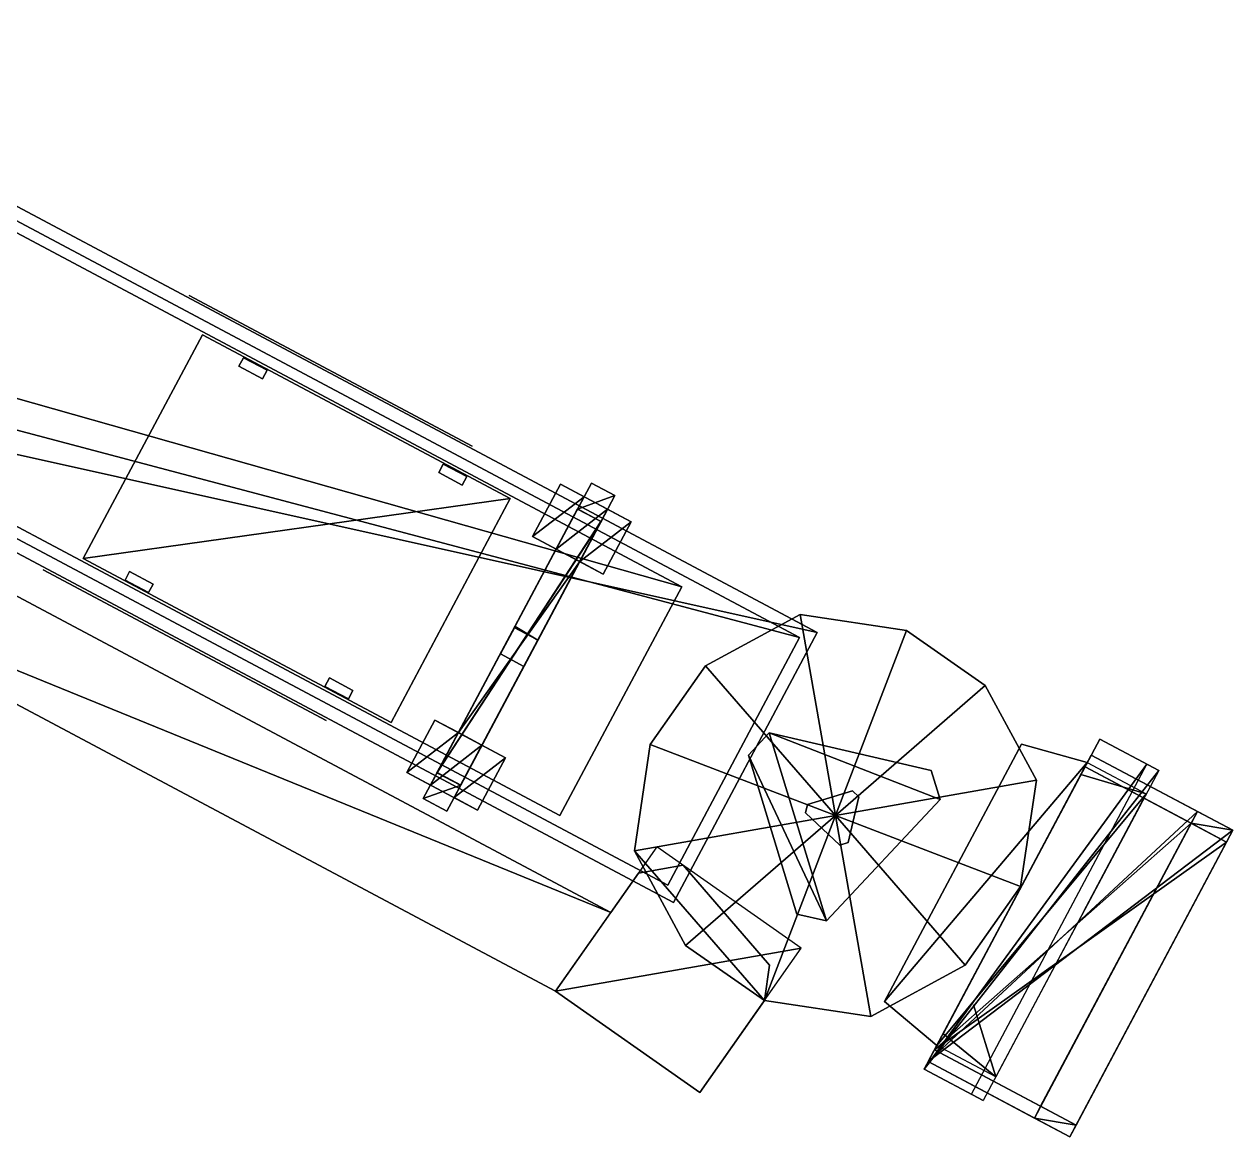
# Model space of a CAD drawing. Header units: millimetres. Extents: x -39 to 131, y -304 to 0.
# Drawn here: x 51.81 to 60.86, y -303.79 to -295.46 of the extents above; entities that cross this region are included whole.
import ezdxf

# ---------------------------------------------------------------- set-up
doc = ezdxf.new("R2010")
doc.units = ezdxf.units.MM
for name, color, linetype in [('MESH03', 7, 'Continuous'), ('MESH04', 7, 'Continuous'), ('MESH121', 7, 'Continuous'), ('MESH122', 7, 'Continuous'), ('MESH123', 7, 'Continuous'), ('MESH124', 7, 'Continuous'), ('MESH125', 7, 'Continuous'), ('MESH126', 7, 'Continuous'), ('MESH157', 7, 'Continuous'), ('MESH158', 7, 'Continuous'), ('MESH185', 7, 'Continuous'), ('MESH186', 7, 'Continuous'), ('MESH267', 7, 'Continuous'), ('MESH268', 7, 'Continuous'), ('MESH269', 7, 'Continuous'), ('MESH270', 7, 'Continuous'), ('MESH271', 7, 'Continuous'), ('MESH272', 7, 'Continuous'), ('MESH415', 7, 'Continuous'), ('MESH416', 7, 'Continuous'), ('MESH417', 7, 'Continuous'), ('MESH418', 7, 'Continuous'), ('MESH419', 7, 'Continuous'), ('MESH420', 7, 'Continuous'), ('MESH421', 7, 'Continuous'), ('MESH422', 7, 'Continuous'), ('MESH423', 7, 'Continuous'), ('MESH455', 7, 'Continuous'), ('MESH456', 7, 'Continuous'), ('MESH533', 7, 'Continuous'), ('MESH534', 7, 'Continuous'), ('MESH535', 7, 'Continuous'), ('MESH536', 7, 'Continuous'), ('MESH537', 7, 'Continuous'), ('MESH538', 7, 'Continuous'), ('TUNNEL2122', 7, 'Continuous'), ('TUNNEL3134', 7, 'Continuous')]:
    doc.layers.add(name, color=color, linetype=linetype)

msp = doc.modelspace()

# ---------------------------------------------------------------- meshes
at = {"layer": 'MESH03'}
mesh = msp.add_polyface(dxfattribs=at)
corners = [(55.1648, -298.6172, 5.1457), (55.1648, -298.6172, 3.6625), (53.0464, -297.4892, 3.6625), (53.0464, -297.4892, 5.1457)]
mesh.append_faces([[corners[k] for k in face] for face in [(0, 1, 2), (0, 2, 3)]])
at = {"layer": 'MESH04'}
mesh = msp.add_polyface(dxfattribs=at)
corners = [(51.9525, -299.5436, 5.1457), (54.0709, -300.6716, 3.6625), (54.0709, -300.6716, 5.1457), (51.9525, -299.5436, 3.6625)]
mesh.append_faces([[corners[k] for k in face] for face in [(0, 1, 2), (0, 3, 1)]])
at = {"layer": 'MESH121'}
mesh = msp.add_polyface(dxfattribs=at)
corners = [(59.7214, -301.0759, 5.4293), (58.6891, -303.0187, 5.4293), (58.6891, -303.0187, 3.2293), (59.0838, -303.3416, 5.4293), (58.6891, -303.0187, 3.2293), (58.6891, -303.0187, 5.4293), (59.0838, -303.3416, 3.2293), (59.7214, -301.0759, 5.4293), (58.6891, -303.0187, 3.2293), (59.7214, -301.0759, 3.2293), (59.7214, -301.0759, 5.4293), (59.7214, -301.0759, 3.2293), (60.2099, -301.2222, 5.4293), (60.2099, -301.2222, 5.4293), (59.7214, -301.0759, 3.2293), (60.2099, -301.2222, 3.2293)]
mesh.append_faces([[corners[k] for k in face] for face in [(0, 1, 2), (3, 4, 5), (3, 6, 4), (7, 8, 9), (10, 11, 12), (13, 14, 15)]])
at = {"layer": 'MESH122'}
mesh = msp.add_polyface(dxfattribs=at)
corners = [(58.9182, -302.8007, 4.1293), (59.0838, -303.3416, 4.1293), (59.0838, -303.3416, 3.2293), (58.9182, -302.8007, 3.2293)]
mesh.append_faces([[corners[k] for k in face] for face in [(0, 1, 2), (0, 2, 3)]])
at = {"layer": 'MESH123'}
mesh = msp.add_polyface(dxfattribs=at)
corners = [(60.2099, -301.2222, 4.1293), (59.7407, -302.1052, 4.1293), (59.7407, -302.1052, 3.2293), (60.2099, -301.2222, 3.2293)]
mesh.append_faces([[corners[k] for k in face] for face in [(0, 1, 2), (0, 2, 3)]])
at = {"layer": 'MESH124'}
mesh = msp.add_polyface(dxfattribs=at)
corners = [(60.2099, -301.2222, 5.4293), (59.0838, -303.3416, 5.4293), (58.6422, -303.1069, 5.4293), (59.7684, -300.9876, 5.4293)]
mesh.append_faces([[corners[k] for k in face] for face in [(0, 1, 2), (0, 2, 3)]])
at = {"layer": 'MESH125'}
mesh = msp.add_polyface(dxfattribs=at)
corners = [(59.8622, -300.8109, 3.1293), (58.5484, -303.2836, 5.6293), (59.8622, -300.8109, 5.6293), (58.5484, -303.2836, 3.1293), (60.3037, -301.0456, 3.1293), (58.5484, -303.2836, 3.1293), (59.8622, -300.8109, 3.1293), (58.9899, -303.5182, 3.1293), (58.5484, -303.2836, 5.6293), (58.5484, -303.2836, 3.1293), (58.9899, -303.5182, 3.1293), (58.9899, -303.5182, 5.6293), (60.3037, -301.0456, 5.6293), (60.3037, -301.0456, 3.1293), (59.8622, -300.8109, 3.1293), (59.8622, -300.8109, 5.6293), (60.2154, -300.9986, 5.6293), (59.8622, -300.8109, 5.6293), (58.5484, -303.2836, 5.6293), (58.9016, -303.4713, 5.6293)]
mesh.append_faces([[corners[k] for k in face] for face in [(0, 1, 2), (0, 3, 1), (4, 5, 6), (4, 7, 5), (8, 9, 10), (8, 10, 11), (12, 13, 14), (12, 14, 15), (16, 17, 18), (16, 18, 19)]])
at = {"layer": 'MESH126'}
mesh = msp.add_polyface(dxfattribs=at)
corners = [(59.7684, -300.9876, 5.5293), (58.2521, -302.7754, 5.5293), (58.6422, -303.1069, 5.5293), (59.2754, -300.8499, 5.5293), (59.7684, -300.9876, 5.5293), (59.2754, -300.8499, 3.2293), (59.2754, -300.8499, 5.5293), (59.7684, -300.9876, 3.2293), (59.7684, -300.9876, 3.2293), (58.2521, -302.7754, 3.2293), (59.2754, -300.8499, 3.2293), (58.6422, -303.1069, 3.2293), (58.2521, -302.7754, 5.5293), (58.2521, -302.7754, 3.2293), (58.6422, -303.1069, 3.2293), (58.6422, -303.1069, 5.5293)]
mesh.append_faces([[corners[k] for k in face] for face in [(0, 1, 2), (0, 3, 1), (4, 5, 6), (4, 7, 5), (8, 9, 10), (8, 11, 9), (12, 13, 14), (12, 14, 15)]])
at = {"layer": 'MESH157'}
mesh = msp.add_polyface(dxfattribs=at)
corners = [(58.0585, -301.243, 5.9416), (58.0585, -301.243, 5.6998), (58.0114, -301.199, 5.6998), (58.0585, -301.243, 5.9416), (57.979, -301.5862, 5.9416), (58.0585, -301.243, 5.6998), (57.979, -301.5862, 5.6998), (57.9174, -301.605, 5.9416), (57.979, -301.5862, 5.6998), (57.979, -301.5862, 5.9416), (57.9174, -301.605, 5.6998), (57.6599, -301.3646, 5.9416), (57.9174, -301.605, 5.6998), (57.9174, -301.605, 5.9416), (57.6599, -301.3646, 5.6998), (57.6744, -301.3018, 5.6998), (57.6599, -301.3646, 5.6998), (57.6599, -301.3646, 5.9416), (57.6744, -301.3018, 5.9416), (58.0114, -301.199, 5.9416), (57.6744, -301.3018, 5.6998), (57.6744, -301.3018, 5.9416), (58.0114, -301.199, 5.6998), (58.0114, -301.199, 5.9416)]
mesh.append_faces([[corners[k] for k in face] for face in [(0, 1, 2), (3, 4, 5), (5, 4, 6), (7, 8, 9), (7, 10, 8), (11, 12, 13), (11, 14, 12), (15, 16, 17), (15, 17, 18), (19, 20, 21), (19, 22, 20), (0, 2, 23)]])
at = {"layer": 'MESH158'}
mesh = msp.add_polyface(dxfattribs=at)
corners = [(58.6668, -301.2633, 5.9302), (58.6003, -301.0455, 5.9302), (57.3879, -300.7648, 5.9302), (58.6003, -301.0455, 6.6796), (58.6668, -301.2633, 5.9302), (58.6003, -301.0455, 5.9302), (58.6668, -301.2633, 6.6796), (58.6668, -301.2633, 6.6796), (58.6003, -301.0455, 6.6796), (57.3879, -300.7648, 6.6796), (58.6003, -301.0455, 6.6796), (57.3879, -300.7648, 5.9302), (57.3879, -300.7648, 6.6796), (58.6003, -301.0455, 5.9302), (57.3879, -300.7648, 5.9302), (57.2324, -300.9313, 6.6796), (57.3879, -300.7648, 6.6796), (57.2324, -300.9313, 5.9302), (57.8175, -302.173, 5.9302), (57.3879, -300.7648, 5.9302), (57.2324, -300.9313, 5.9302), (58.6668, -301.2633, 5.9302), (57.3879, -300.7648, 5.9302), (57.8175, -302.173, 5.9302), (58.6668, -301.2633, 5.9302), (57.8175, -302.173, 6.6796), (57.8175, -302.173, 5.9302), (58.6668, -301.2633, 6.6796), (58.6668, -301.2633, 6.6796), (57.3879, -300.7648, 6.6796), (57.8175, -302.173, 6.6796), (57.8175, -302.173, 6.6796), (57.3879, -300.7648, 6.6796), (57.2324, -300.9313, 6.6796), (57.2324, -300.9313, 6.6796), (57.5956, -302.1216, 6.6796), (57.2324, -300.9313, 5.9302), (57.5956, -302.1216, 6.6796), (57.2324, -300.9313, 6.6796), (57.5956, -302.1216, 5.9302), (57.2324, -300.9313, 5.9302), (57.5956, -302.1216, 5.9302), (57.5956, -302.1216, 6.6796), (57.5956, -302.1216, 5.9302), (57.8175, -302.173, 5.9302), (57.8175, -302.173, 6.6796)]
mesh.append_faces([[corners[k] for k in face] for face in [(0, 1, 2), (3, 4, 5), (3, 6, 4), (7, 8, 9), (10, 11, 12), (10, 13, 11), (14, 15, 16), (14, 17, 15), (18, 19, 20), (21, 22, 23), (24, 25, 26), (27, 25, 24), (28, 29, 30), (31, 32, 33), (30, 34, 35), (36, 37, 38), (36, 39, 37), (23, 40, 41), (42, 43, 44), (42, 44, 45)]])
at = {"layer": 'MESH185'}
mesh = msp.add_polyface(dxfattribs=at)
corners = [(60.5467, -301.4417, 3.2293), (60.8586, -301.4943, 5.4293), (60.8116, -301.5826, 5.4293), (60.5937, -301.3534, 3.2293), (60.8586, -301.4943, 5.4293), (60.5467, -301.4417, 3.2293), (59.7521, -301.0191, 5.5293), (60.5467, -301.4417, 3.2293), (60.8116, -301.5826, 5.4293), (59.7521, -301.0191, 5.5293), (59.7521, -301.0191, 3.3293), (60.5467, -301.4417, 3.2293), (60.5467, -301.4417, 3.2293), (59.7521, -301.0191, 3.3293), (58.6251, -303.138, 3.3293), (60.5467, -301.4417, 3.2293), (58.6251, -303.138, 3.3293), (59.4197, -303.5607, 3.2293), (59.6846, -303.7015, 5.4293), (59.4197, -303.5607, 3.2293), (58.6251, -303.138, 3.3293), (59.4197, -303.5607, 3.2293), (59.6846, -303.7015, 5.4293), (59.3728, -303.6489, 3.2293), (59.6376, -303.7898, 5.4293), (58.6251, -303.138, 5.5293), (59.6846, -303.7015, 5.4293), (58.6251, -303.138, 3.3293), (60.8116, -301.5826, 5.4293), (59.6846, -303.7015, 5.4293), (58.6251, -303.138, 5.5293), (60.8116, -301.5826, 5.4293), (58.6251, -303.138, 5.5293), (59.7521, -301.0191, 5.5293)]
mesh.append_faces([[corners[k] for k in face] for face in [(0, 1, 2), (3, 4, 5), (6, 7, 8), (9, 10, 11), (12, 13, 14), (15, 16, 17), (18, 19, 20), (21, 22, 23), (23, 22, 24), (25, 26, 27), (28, 29, 30), (31, 32, 33)]])
at = {"layer": 'MESH186'}
mesh = msp.add_polyface(dxfattribs=at)
corners = [(60.8586, -301.4943, 5.5293), (59.6376, -303.7898, 5.5293), (59.6376, -303.7898, 5.4293), (60.8586, -301.4943, 5.5293), (58.5782, -303.2263, 5.6293), (59.6376, -303.7898, 5.5293), (60.8586, -301.4943, 5.5293), (59.7991, -300.9308, 5.6293), (58.5782, -303.2263, 5.6293), (59.7991, -300.9308, 5.6293), (60.8586, -301.4943, 5.5293), (59.7991, -300.9308, 3.2293), (60.8586, -301.4943, 5.5293), (60.5937, -301.3534, 3.1293), (59.7991, -300.9308, 3.2293), (60.5937, -301.3534, 3.1293), (58.5782, -303.2263, 3.2293), (59.7991, -300.9308, 3.2293), (60.5937, -301.3534, 3.1293), (59.3728, -303.6489, 3.1293), (58.5782, -303.2263, 3.2293), (60.5937, -301.3534, 3.2293), (59.3728, -303.6489, 3.1293), (60.5937, -301.3534, 3.1293), (59.3728, -303.6489, 3.2293), (59.6376, -303.7898, 5.5293), (58.5782, -303.2263, 3.2293), (59.3728, -303.6489, 3.1293), (58.5782, -303.2263, 5.6293), (58.5782, -303.2263, 3.2293), (59.6376, -303.7898, 5.5293), (60.8586, -301.4943, 5.4293)]
mesh.append_faces([[corners[k] for k in face] for face in [(0, 1, 2), (3, 4, 5), (6, 7, 8), (9, 10, 11), (12, 13, 14), (15, 16, 17), (18, 19, 20), (21, 22, 23), (21, 24, 22), (25, 26, 27), (28, 29, 30), (0, 2, 31)]])
at = {"layer": 'MESH267'}
mesh = msp.add_polyface(dxfattribs=at)
corners = [(58.4153, -299.9975, 3.1293), (57.8834, -301.3833, 3.1293), (57.6191, -299.8789, 3.1293), (59.0048, -300.4108, 3.1293), (59.3877, -301.1189, 3.1293), (59.2692, -301.9151, 3.1293), (59.3877, -301.1189, 5.697), (59.2692, -301.9151, 3.1293), (59.3877, -301.1189, 3.1293), (59.2692, -301.9151, 5.697), (59.3877, -301.1189, 5.697), (57.8834, -301.3833, 5.697), (59.2692, -301.9151, 5.697), (59.0048, -300.4108, 5.697), (59.0048, -300.4108, 5.697), (59.3877, -301.1189, 5.697), (59.3877, -301.1189, 3.1293), (59.0048, -300.4108, 3.1293), (59.0048, -300.4108, 5.697), (59.0048, -300.4108, 3.1293), (58.4153, -299.9975, 3.1293), (58.4153, -299.9975, 5.697), (58.4153, -299.9975, 5.697), (58.4153, -299.9975, 3.1293), (57.6191, -299.8789, 3.1293), (57.6191, -299.8789, 5.697), (57.6191, -299.8789, 5.697), (57.6191, -299.8789, 3.1293), (56.911, -300.2618, 3.1293), (56.911, -300.2618, 3.1293), (56.4977, -300.8514, 3.1293), (56.3791, -301.6476, 3.1293), (56.762, -302.3557, 3.1293), (57.3516, -302.769, 3.1293), (58.1478, -302.8876, 3.1293), (57.3516, -302.769, 5.697), (57.3516, -302.769, 3.1293), (58.1478, -302.8876, 3.1293), (58.1478, -302.8876, 5.697), (58.1478, -302.8876, 5.697), (58.1478, -302.8876, 3.1293), (58.8559, -302.5047, 3.1293), (58.8559, -302.5047, 3.1293), (59.2692, -301.9151, 5.697), (58.8559, -302.5047, 3.1293), (59.2692, -301.9151, 3.1293), (59.2692, -301.9151, 5.697), (58.8559, -302.5047, 5.697), (58.8559, -302.5047, 3.1293), (58.8559, -302.5047, 5.697), (58.1478, -302.8876, 5.697), (57.3516, -302.769, 5.697), (56.762, -302.3557, 5.697), (56.3791, -301.6476, 5.697), (56.4977, -300.8514, 5.697), (56.911, -300.2618, 5.697), (57.6191, -299.8789, 5.697), (58.4153, -299.9975, 5.697), (56.911, -300.2618, 5.697), (56.911, -300.2618, 3.1293), (56.4977, -300.8514, 5.697), (56.911, -300.2618, 5.697), (56.4977, -300.8514, 3.1293), (56.4977, -300.8514, 3.1293), (56.3791, -301.6476, 5.697), (56.4977, -300.8514, 5.697), (56.3791, -301.6476, 3.1293), (56.3791, -301.6476, 5.4293), (56.762, -302.3557, 5.697), (56.3791, -301.6476, 5.697), (56.762, -302.3557, 5.4293), (57.3516, -302.769, 5.4293), (56.762, -302.3557, 5.4293), (56.3791, -301.6476, 5.4293), (56.762, -302.3557, 5.697), (56.762, -302.3557, 5.4293), (57.3516, -302.769, 5.4293), (57.3516, -302.769, 5.697), (57.8834, -301.3833, 5.4293), (58.1478, -302.8876, 5.697), (58.8559, -302.5047, 3.1293), (58.8559, -302.5047, 5.697)]
mesh.append_faces([[corners[k] for k in face] for face in [(0, 1, 2), (3, 1, 0), (4, 1, 3), (4, 5, 1), (6, 7, 8), (6, 9, 7), (10, 11, 12), (10, 13, 11), (14, 15, 16), (14, 16, 17), (18, 19, 20), (18, 20, 21), (22, 23, 24), (22, 24, 25), (26, 27, 28), (1, 29, 2), (1, 30, 29), (1, 31, 30), (1, 32, 31), (1, 33, 32), (34, 33, 1), (35, 36, 37), (35, 37, 38), (39, 40, 41), (42, 34, 1), (5, 42, 1), (43, 44, 45), (46, 47, 48), (12, 11, 49), (49, 11, 50), (50, 11, 51), (11, 52, 51), (11, 53, 52), (11, 54, 53), (11, 55, 54), (11, 56, 55), (57, 56, 11), (13, 57, 11), (26, 28, 58), (59, 60, 61), (59, 62, 60), (63, 64, 65), (63, 66, 64), (67, 68, 69), (67, 70, 68), (71, 72, 73), (74, 75, 76), (74, 76, 77), (78, 71, 73), (79, 80, 81)]])
at = {"layer": 'MESH268'}
mesh = msp.add_polyface(dxfattribs=at)
corners = [(56.4085, -301.8147, 4.1293), (56.2018, -302.1095, 4.1293), (56.2018, -302.1095, 3.1293), (56.4085, -301.8147, 3.1293), (56.2018, -302.1095, 4.1293), (56.4085, -301.8147, 4.1293), (56.2018, -302.1095, 3.1293), (56.4085, -301.8147, 3.1293), (56.2018, -302.1095, 4.1293), (50.1189, -298.8707, 1.5293), (56.2018, -302.1095, 3.1293), (56.2018, -302.1095, 4.1293), (50.1189, -298.8707, 0.5293), (50.1189, -298.8707, 1.5293), (56.2018, -302.1095, 3.1293), (50.1189, -298.8707, 0.5293)]
mesh.append_faces([[corners[k] for k in face] for face in [(0, 1, 2), (3, 4, 5), (3, 6, 4), (0, 2, 7), (8, 9, 10), (11, 12, 13), (11, 14, 12), (10, 9, 15)]])
at = {"layer": 'MESH269'}
mesh = msp.add_polyface(dxfattribs=at)
corners = [(57.3516, -302.769, 4.1293), (56.8693, -303.4568, 4.1293), (56.8693, -303.4568, 3.1293), (57.3516, -302.769, 3.1293), (56.8693, -303.4568, 4.1293), (57.3516, -302.769, 4.1293), (56.8693, -303.4568, 3.1293), (57.3516, -302.769, 3.1293), (55.7885, -302.699, 4.1293), (56.8693, -303.4568, 3.1293), (56.8693, -303.4568, 4.1293), (55.7885, -302.699, 3.1293), (55.7885, -302.699, 4.1293), (55.7885, -302.699, 3.1293), (49.7056, -299.4603, 0.5293), (55.7885, -302.699, 4.1293), (49.7056, -299.4603, 1.5293), (55.7885, -302.699, 3.1293), (49.7056, -299.4603, 1.5293), (49.7056, -299.4603, 0.5293), (56.8693, -303.4568, 4.1293), (55.7885, -302.699, 3.1293), (55.7885, -302.699, 4.1293), (56.8693, -303.4568, 3.1293)]
mesh.append_faces([[corners[k] for k in face] for face in [(0, 1, 2), (3, 4, 5), (3, 6, 4), (0, 2, 7), (8, 9, 10), (8, 11, 9), (12, 13, 14), (15, 16, 17), (12, 14, 18), (17, 16, 19), (20, 21, 22), (20, 23, 21)]])
at = {"layer": 'MESH270'}
mesh = msp.add_polyface(dxfattribs=at)
corners = [(56.2018, -302.1095, 3.2293), (49.7056, -299.4603, 0.6293), (55.7885, -302.699, 3.2293), (56.2018, -302.1095, 3.2293), (50.1189, -298.8707, 0.6293), (49.7056, -299.4603, 0.6293)]
mesh.append_faces([[corners[k] for k in face] for face in [(0, 1, 2), (3, 4, 5)]])
at = {"layer": 'MESH271'}
mesh = msp.add_polyface(dxfattribs=at)
corners = [(56.4085, -301.8147, 5.4293), (56.7428, -301.756, 3.1293), (56.7428, -301.756, 5.4293), (56.4085, -301.8147, 3.1293), (56.7428, -301.756, 3.1293), (57.3911, -302.5036, 5.4293), (56.7428, -301.756, 5.4293), (57.3911, -302.5036, 3.1293), (57.3911, -302.5036, 3.1293), (57.3516, -302.769, 5.4293), (57.3911, -302.5036, 5.4293), (57.3516, -302.769, 3.1293)]
mesh.append_faces([[corners[k] for k in face] for face in [(0, 1, 2), (0, 3, 1), (4, 5, 6), (4, 7, 5), (8, 9, 10), (8, 11, 9)]])
at = {"layer": 'MESH272'}
mesh = msp.add_polyface(dxfattribs=at)
corners = [(57.6271, -302.376, 3.2293), (55.7885, -302.699, 3.2293), (56.8693, -303.4568, 3.2293), (56.5463, -301.6182, 3.2293)]
mesh.append_faces([[corners[k] for k in face] for face in [(0, 1, 2), (0, 3, 1)]])
at = {"layer": 'MESH415'}
mesh = msp.add_polyface(dxfattribs=at)
corners = [(55.0781, -301.1555, 8.5779), (54.7983, -301.2572, 8.5779), (54.9741, -301.3508, 8.5779), (54.9023, -301.062, 8.5779), (55.0781, -301.1555, 8.5779), (54.9023, -301.062, 8.2518), (54.9023, -301.062, 8.5779), (55.0781, -301.1555, 8.2518), (55.0781, -301.1555, 8.5779), (54.9741, -301.3508, 8.2518), (55.0781, -301.1555, 8.2518), (54.9741, -301.3508, 8.5779), (54.7983, -301.2572, 8.5779), (54.9741, -301.3508, 8.2518), (54.9741, -301.3508, 8.5779), (54.7983, -301.2572, 8.2518), (54.9023, -301.062, 8.2518), (54.7983, -301.2572, 8.2518), (54.7983, -301.2572, 8.5779), (54.9023, -301.062, 0.1793), (54.7983, -301.2572, 0.1793), (55.0781, -301.1555, 0.1793), (54.7983, -301.2572, 0.1793), (54.9023, -301.062, 0.1793), (54.9741, -301.3508, 0.1793), (54.9741, -301.3508, 0.1793), (55.0781, -301.1555, 0.1793), (54.9741, -301.3508, 0.1793), (54.7983, -301.2572, 0.1793), (56.1287, -299.1826, 0.1793), (56.1287, -299.1826, 0.5793), (55.0781, -301.1555, 0.1793), (56.1287, -299.1826, 0.1793), (55.0781, -301.1555, 0.5793), (56.1287, -299.1826, 0.5793), (54.9023, -301.062, 0.5793), (55.0781, -301.1555, 0.5793), (55.9528, -299.089, 0.5793), (55.9528, -299.089, 8.2518), (55.9528, -299.089, 0.5793), (56.1287, -299.1826, 0.5793), (56.1287, -299.1826, 8.2518), (55.9528, -299.089, 8.5779), (56.0568, -298.8937, 8.2518), (55.9528, -299.089, 8.2518), (55.9528, -299.089, 8.5779), (56.0568, -298.8937, 0.1793), (55.9528, -299.089, 0.1793), (56.2326, -298.9874, 0.1793), (55.9528, -299.089, 0.1793), (56.0568, -298.8937, 0.1793), (56.2326, -298.9874, 8.2518), (56.1287, -299.1826, 0.1793), (56.2326, -298.9874, 0.1793), (56.1287, -299.1826, 8.2518), (56.2326, -298.9874, 8.5779), (56.1287, -299.1826, 8.5779), (56.2326, -298.9874, 8.5779), (55.9528, -299.089, 8.5779), (56.1287, -299.1826, 8.5779), (56.0568, -298.8937, 8.5779), (56.2326, -298.9874, 8.5779), (56.0568, -298.8937, 8.2518), (56.0568, -298.8937, 8.5779), (56.2326, -298.9874, 8.2518), (56.0568, -298.8937, 0.1793), (56.2326, -298.9874, 0.1793), (56.0568, -298.8937, 8.5779), (56.1287, -299.1826, 8.5779), (55.9528, -299.089, 0.1793), (54.9023, -301.062, 0.1793), (54.9023, -301.062, 0.5793), (55.9528, -299.089, 0.5793), (55.0781, -301.1555, 0.5793), (54.9023, -301.062, 0.5793), (54.9023, -301.062, 8.5779)]
mesh.append_faces([[corners[k] for k in face] for face in [(0, 1, 2), (0, 3, 1), (4, 5, 6), (4, 7, 5), (8, 9, 10), (8, 11, 9), (12, 13, 14), (12, 15, 13), (16, 17, 18), (19, 17, 16), (19, 20, 17), (21, 22, 23), (21, 24, 22), (10, 25, 26), (10, 9, 25), (15, 27, 13), (15, 28, 27), (29, 21, 23), (30, 31, 32), (30, 33, 31), (34, 35, 36), (34, 37, 35), (38, 39, 40), (38, 40, 41), (42, 38, 41), (43, 44, 45), (46, 44, 43), (46, 47, 44), (48, 49, 50), (48, 29, 49), (51, 52, 53), (51, 54, 52), (55, 54, 51), (55, 56, 54), (57, 58, 59), (57, 60, 58), (61, 62, 63), (61, 64, 62), (64, 65, 62), (64, 66, 65), (43, 45, 67), (42, 41, 68), (29, 23, 49), (69, 70, 71), (69, 71, 72), (7, 73, 74), (7, 74, 5), (16, 18, 75)]])
at = {"layer": 'MESH416'}
mesh = msp.add_polyface(dxfattribs=at)
corners = [(55.0616, -300.7629, -0.6207), (54.8525, -301.1555, -0.6207), (54.6753, -301.0611, -0.4207), (54.8844, -300.6685, -0.4207), (54.8844, -300.6685, -0.4207), (54.6753, -301.0611, -0.4207), (54.6753, -301.0611, -0.2207), (54.8844, -300.6685, -0.2207), (55.0616, -300.7629, -0.0207), (54.8844, -300.6685, -0.2207), (54.6753, -301.0611, -0.2207), (54.8525, -301.1555, -0.0207), (55.2374, -300.8565, -0.0207), (55.0616, -300.7629, -0.0207), (54.8525, -301.1555, -0.0207), (55.0283, -301.2491, -0.0207), (55.414, -300.9505, -0.2207), (55.2374, -300.8565, -0.0207), (55.0283, -301.2491, -0.0207), (55.414, -300.9505, -0.2207), (55.0283, -301.2491, -0.0207), (55.2049, -301.3431, -0.2207), (55.414, -300.9505, -0.2207), (55.2049, -301.3431, -0.2207), (55.2049, -301.3431, -0.4207), (55.414, -300.9505, -0.4207), (55.414, -300.9505, -0.4207), (55.2049, -301.3431, -0.4207), (55.0283, -301.2491, -0.6207), (55.414, -300.9505, -0.4207), (55.0283, -301.2491, -0.6207), (55.2374, -300.8565, -0.6207)]
mesh.append_faces([[corners[k] for k in face] for face in [(0, 1, 2), (0, 2, 3), (4, 5, 6), (4, 6, 7), (8, 9, 10), (8, 10, 11), (12, 13, 14), (12, 14, 15), (16, 17, 18), (19, 20, 21), (22, 23, 24), (22, 24, 25), (26, 27, 28), (29, 30, 31)]])
at = {"layer": 'MESH417'}
mesh = msp.add_polyface(dxfattribs=at)
corners = [(56.0024, -298.996, -0.6207), (55.7933, -299.3887, -0.6207), (55.6161, -299.2943, -0.4207), (56.0024, -298.996, -0.6207), (55.6161, -299.2943, -0.4207), (55.8252, -298.9017, -0.4207), (55.8252, -298.9017, -0.4207), (55.6161, -299.2943, -0.4207), (55.6161, -299.2943, -0.2207), (55.8252, -298.9017, -0.2207), (56.0024, -298.996, -0.0207), (55.8252, -298.9017, -0.2207), (55.6161, -299.2943, -0.2207), (56.0024, -298.996, -0.0207), (55.6161, -299.2943, -0.2207), (55.7933, -299.3887, -0.0207), (56.1782, -299.0896, -0.0207), (56.0024, -298.996, -0.0207), (55.7933, -299.3887, -0.0207), (55.9691, -299.4822, -0.0207), (56.3548, -299.1837, -0.2207), (56.1782, -299.0896, -0.0207), (55.9691, -299.4822, -0.0207), (56.1457, -299.5763, -0.2207), (56.3548, -299.1837, -0.2207), (56.1457, -299.5763, -0.2207), (56.1457, -299.5763, -0.4207), (56.3548, -299.1837, -0.4207), (56.3548, -299.1837, -0.4207), (56.1457, -299.5763, -0.4207), (55.9691, -299.4822, -0.6207), (56.1782, -299.0896, -0.6207)]
mesh.append_faces([[corners[k] for k in face] for face in [(0, 1, 2), (3, 4, 5), (6, 7, 8), (6, 8, 9), (10, 11, 12), (13, 14, 15), (16, 17, 18), (16, 18, 19), (20, 21, 22), (20, 22, 23), (24, 25, 26), (24, 26, 27), (28, 29, 30), (28, 30, 31)]])
at = {"layer": 'MESH418'}
mesh = msp.add_polyface(dxfattribs=at)
corners = [(55.6553, -300.0715, 0.1793), (55.6553, -300.0715, -0.2207), (55.485, -299.9677, 0.1793), (55.6553, -300.0715, 0.1793), (55.5508, -300.2678, -0.2207), (55.6553, -300.0715, -0.2207), (55.5508, -300.2678, 0.1793), (55.3753, -300.1736, 0.1793), (55.5508, -300.2678, -0.2207), (55.5508, -300.2678, 0.1793), (55.3753, -300.1736, -0.2207), (55.4799, -299.9773, -0.2207), (55.3753, -300.1736, -0.2207), (55.3753, -300.1736, 0.1793), (55.485, -299.9677, 0.1793), (55.4799, -299.9773, -0.2207), (55.3753, -300.1736, 0.1793), (55.485, -299.9677, 0.1793), (55.6553, -300.0715, -0.2207), (55.4799, -299.9773, -0.2207)]
mesh.append_faces([[corners[k] for k in face] for face in [(0, 1, 2), (3, 4, 5), (3, 6, 4), (7, 8, 9), (7, 10, 8), (11, 12, 13), (14, 15, 16), (17, 18, 19)]])
at = {"layer": 'MESH419'}
mesh = msp.add_polyface(dxfattribs=at)
corners = [(55.9691, -299.4822, -0.4207), (55.2374, -300.8565, -0.4207), (55.0616, -300.7629, -0.4207), (55.9691, -299.4822, -0.2207), (55.2374, -300.8565, -0.4207), (55.9691, -299.4822, -0.4207), (55.2374, -300.8565, -0.2207), (55.9691, -299.4822, -0.2207), (55.0616, -300.7629, -0.2207), (55.2374, -300.8565, -0.2207), (55.7933, -299.3887, -0.2207), (55.7933, -299.3887, -0.4207), (55.0616, -300.7629, -0.2207), (55.7933, -299.3887, -0.2207), (55.0616, -300.7629, -0.4207), (55.7933, -299.3887, -0.4207)]
mesh.append_faces([[corners[k] for k in face] for face in [(0, 1, 2), (3, 4, 5), (3, 6, 4), (7, 8, 9), (7, 10, 8), (11, 12, 13), (11, 14, 12), (0, 2, 15)]])
at = {"layer": 'MESH420'}
mesh = msp.add_polyface(dxfattribs=at)
corners = [(54.6753, -301.0611, -0.0207), (55.2049, -301.3431, -0.6207), (55.2049, -301.3431, -0.0207), (54.6753, -301.0611, -0.6207)]
mesh.append_faces([[corners[k] for k in face] for face in [(0, 1, 2), (0, 3, 1)]])
at = {"layer": 'MESH421'}
mesh = msp.add_polyface(dxfattribs=at)
corners = [(55.6161, -299.2943, -0.0207), (56.1457, -299.5763, -0.6207), (56.1457, -299.5763, -0.0207), (55.6161, -299.2943, -0.6207)]
mesh.append_faces([[corners[k] for k in face] for face in [(0, 1, 2), (0, 3, 1)]])
at = {"layer": 'MESH422'}
mesh = msp.add_polyface(dxfattribs=at)
corners = [(55.414, -300.9505, -0.0207), (55.414, -300.9505, -0.6207), (54.8844, -300.6685, -0.6207), (54.8844, -300.6685, -0.0207)]
mesh.append_faces([[corners[k] for k in face] for face in [(0, 1, 2), (0, 2, 3)]])
at = {"layer": 'MESH423'}
mesh = msp.add_polyface(dxfattribs=at)
corners = [(56.3548, -299.1837, -0.0207), (56.3548, -299.1837, -0.6207), (55.8252, -298.9017, -0.6207), (55.8252, -298.9017, -0.0207)]
mesh.append_faces([[corners[k] for k in face] for face in [(0, 1, 2), (0, 2, 3)]])
at = {"layer": 'MESH455'}
mesh = msp.add_polyface(dxfattribs=at)
corners = [(56.1277, -299.1806, 5.6495), (55.0758, -301.1561, 5.6495), (54.9006, -301.0628, 5.6495), (56.1277, -299.1806, 6.0495), (55.0758, -301.1561, 5.6495), (56.1277, -299.1806, 5.6495), (55.0758, -301.1561, 6.0495), (56.1277, -299.1806, 6.0495), (54.9006, -301.0628, 6.0495), (55.0758, -301.1561, 6.0495), (55.9525, -299.0873, 6.0495), (55.9525, -299.0873, 5.6495), (54.9006, -301.0628, 6.0495), (55.9525, -299.0873, 6.0495), (54.9006, -301.0628, 5.6495), (55.9525, -299.0873, 5.6495)]
mesh.append_faces([[corners[k] for k in face] for face in [(0, 1, 2), (3, 4, 5), (3, 6, 4), (7, 8, 9), (7, 10, 8), (11, 12, 13), (11, 14, 12), (0, 2, 15)]])
at = {"layer": 'MESH456'}
mesh = msp.add_polyface(dxfattribs=at)
corners = [(56.1277, -299.1806, 3.1992), (54.9006, -301.0628, 3.1992), (55.0758, -301.1561, 3.1992), (55.9525, -299.0873, 3.1992), (55.9525, -299.0873, 2.7992), (54.9006, -301.0628, 3.1992), (55.9525, -299.0873, 3.1992), (54.9006, -301.0628, 2.7992), (56.1277, -299.1806, 2.7992), (54.9006, -301.0628, 2.7992), (55.9525, -299.0873, 2.7992), (55.0758, -301.1561, 2.7992), (56.1277, -299.1806, 3.1992), (55.0758, -301.1561, 2.7992), (56.1277, -299.1806, 2.7992), (55.0758, -301.1561, 3.1992)]
mesh.append_faces([[corners[k] for k in face] for face in [(0, 1, 2), (0, 3, 1), (4, 5, 6), (4, 7, 5), (8, 9, 10), (8, 11, 9), (12, 13, 14), (12, 15, 13)]])
at = {"layer": 'MESH533'}
mesh = msp.add_polyface(dxfattribs=at)
corners = [(57.7472, -300.013, 3.1929), (56.6704, -302.0351, 3.1929), (49.377, -298.1516, 3.1929), (49.377, -298.1516, 5.6494), (49.377, -298.1516, 3.1929), (56.6704, -302.0351, 3.1929), (50.4537, -296.1295, 3.1929), (49.377, -298.1516, 3.1929), (49.377, -298.1516, 5.6494), (50.4537, -296.1295, 3.1929), (57.7472, -300.013, 5.6494), (57.7472, -300.013, 3.1929), (50.4537, -296.1295, 3.1929), (50.4537, -296.1295, 5.6494), (50.4537, -296.1295, 5.6494), (57.7472, -300.013, 5.6494), (50.4537, -296.1295, 5.6494), (49.377, -298.1516, 5.6494), (56.6704, -302.0351, 5.6494), (56.6704, -302.0351, 5.6494)]
mesh.append_faces([[corners[k] for k in face] for face in [(0, 1, 2), (3, 4, 5), (6, 7, 8), (0, 2, 9), (10, 11, 12), (10, 12, 13), (6, 8, 14), (15, 16, 17), (15, 17, 18), (3, 5, 19)]])
at = {"layer": 'MESH534'}
mesh = msp.add_polyface(dxfattribs=at)
corners = [(53.6285, -298.0495, 3.2101), (53.6285, -298.0495, 3.0157), (53.4521, -297.9556, 3.0157), (53.6285, -298.0495, 3.2101), (53.5945, -298.1133, 3.0157), (53.6285, -298.0495, 3.0157), (53.6285, -298.0495, 3.2101), (53.5945, -298.1133, 3.2101), (53.5945, -298.1133, 3.0157), (53.4182, -298.0195, 3.2101), (53.5945, -298.1133, 3.0157), (53.5945, -298.1133, 3.2101), (53.4182, -298.0195, 3.2101), (53.4182, -298.0195, 3.0157), (53.5945, -298.1133, 3.0157), (53.4521, -297.9556, 3.0157), (53.4182, -298.0195, 3.0157), (53.4182, -298.0195, 3.2101), (53.4521, -297.9556, 3.2101), (53.4521, -297.9556, 3.2101)]
mesh.append_faces([[corners[k] for k in face] for face in [(0, 1, 2), (3, 4, 5), (6, 7, 8), (9, 10, 11), (12, 13, 14), (15, 16, 17), (15, 17, 18), (0, 2, 19)]])
at = {"layer": 'MESH535'}
mesh = msp.add_polyface(dxfattribs=at)
corners = [(54.9473, -298.7518, 3.0157), (54.9134, -298.8156, 3.2101), (54.9473, -298.7518, 3.2101), (54.9134, -298.8156, 3.0157), (54.9134, -298.8156, 3.2101), (54.9134, -298.8156, 3.0157), (55.0897, -298.9095, 3.0157), (55.0897, -298.9095, 3.2101), (55.1237, -298.8457, 3.2101), (55.0897, -298.9095, 3.2101), (55.0897, -298.9095, 3.0157), (55.1237, -298.8457, 3.0157), (55.1237, -298.8457, 3.2101), (55.1237, -298.8457, 3.0157), (54.9473, -298.7518, 3.0157), (54.9473, -298.7518, 3.2101)]
mesh.append_faces([[corners[k] for k in face] for face in [(0, 1, 2), (0, 3, 1), (4, 5, 6), (4, 6, 7), (8, 9, 10), (8, 10, 11), (12, 13, 14), (12, 14, 15)]])
at = {"layer": 'MESH536'}
mesh = msp.add_polyface(dxfattribs=at)
corners = [(54.2712, -300.4466, 3.2101), (54.2712, -300.4466, 3.0157), (54.0949, -300.3527, 3.0157), (54.2712, -300.4466, 3.2101), (54.2372, -300.5104, 3.0157), (54.2712, -300.4466, 3.0157), (54.2372, -300.5104, 3.2101), (54.0609, -300.4165, 3.2101), (54.2372, -300.5104, 3.0157), (54.2372, -300.5104, 3.2101), (54.0609, -300.4165, 3.0157), (54.0949, -300.3527, 3.0157), (54.0609, -300.4165, 3.0157), (54.0609, -300.4165, 3.2101), (54.0949, -300.3527, 3.2101), (54.0949, -300.3527, 3.2101)]
mesh.append_faces([[corners[k] for k in face] for face in [(0, 1, 2), (3, 4, 5), (3, 6, 4), (7, 8, 9), (7, 10, 8), (11, 12, 13), (11, 13, 14), (0, 2, 15)]])
at = {"layer": 'MESH537'}
mesh = msp.add_polyface(dxfattribs=at)
corners = [(52.5997, -299.5566, 3.0157), (52.5657, -299.6204, 3.2101), (52.5997, -299.5566, 3.2101), (52.5657, -299.6204, 3.0157), (52.5657, -299.6204, 3.2101), (52.5657, -299.6204, 3.0157), (52.7421, -299.7143, 3.0157), (52.5657, -299.6204, 3.2101), (52.7421, -299.7143, 3.0157), (52.7421, -299.7143, 3.2101), (52.776, -299.6505, 3.2101), (52.7421, -299.7143, 3.2101), (52.7421, -299.7143, 3.0157), (52.776, -299.6505, 3.2101), (52.7421, -299.7143, 3.0157), (52.776, -299.6505, 3.0157), (52.776, -299.6505, 3.2101), (52.776, -299.6505, 3.0157), (52.5997, -299.5566, 3.0157), (52.5997, -299.5566, 3.2101)]
mesh.append_faces([[corners[k] for k in face] for face in [(0, 1, 2), (0, 3, 1), (4, 5, 6), (7, 8, 9), (10, 11, 12), (13, 14, 15), (16, 17, 18), (16, 18, 19)]])
at = {"layer": 'MESH538'}
mesh = msp.add_polyface(dxfattribs=at)
corners = [(55.4489, -299.0103, 3.0187), (52.2527, -299.4594, 3.0187), (54.5565, -300.6861, 3.0187), (53.145, -297.7836, 3.0187), (55.4489, -299.0103, 3.0187), (53.145, -297.7836, 1.9998), (53.145, -297.7836, 3.0187), (55.4489, -299.0103, 1.9998), (55.4489, -299.0103, 3.0187), (54.5565, -300.6861, 1.9998), (55.4489, -299.0103, 1.9998), (54.5565, -300.6861, 3.0187), (54.5565, -300.6861, 3.0187), (52.2527, -299.4594, 3.0187), (54.5565, -300.6861, 1.9998), (52.2527, -299.4594, 1.9998), (53.145, -297.7836, 1.9998), (52.2527, -299.4594, 1.9998), (52.2527, -299.4594, 3.0187), (55.4489, -299.0103, 1.9998), (52.2527, -299.4594, 1.9998), (53.145, -297.7836, 1.9998), (54.5565, -300.6861, 1.9998), (53.145, -297.7836, 3.0187)]
mesh.append_faces([[corners[k] for k in face] for face in [(0, 1, 2), (0, 3, 1), (4, 5, 6), (4, 7, 5), (8, 9, 10), (8, 11, 9), (12, 13, 14), (13, 15, 14), (16, 17, 18), (19, 20, 21), (19, 22, 20), (16, 18, 23)]])
at = {"layer": 'TUNNEL2122'}
mesh = msp.add_polyface(dxfattribs=at)
corners = [(56.7331, -299.6719, 5.5193), (47.9059, -297.1693, 5.5193), (55.8214, -301.3841, 5.5193), (48.8176, -295.4571, 5.5193), (56.7331, -299.6719, 5.5193), (48.8176, -295.4571, 3.3316), (48.8176, -295.4571, 5.5193), (56.7331, -299.6719, 3.3316), (56.7331, -299.6719, 3.3316), (47.9059, -297.1693, 3.3316), (48.8176, -295.4571, 3.3316), (55.8214, -301.3841, 3.3316), (47.9059, -297.1693, 5.5193), (47.9059, -297.1693, 3.3316), (55.8214, -301.3841, 3.3316), (55.8214, -301.3841, 5.5193)]
mesh.append_faces([[corners[k] for k in face] for face in [(0, 1, 2), (0, 3, 1), (4, 5, 6), (4, 7, 5), (8, 9, 10), (8, 11, 9), (12, 13, 14), (12, 14, 15)]])
at = {"layer": 'TUNNEL3134'}
mesh = msp.add_polyface(dxfattribs=at)
corners = [(57.6157, -300.0501, 5.576), (48.7124, -297.6905, 5.576), (56.6279, -301.9053, 5.576), (49.7002, -295.8354, 5.576), (57.6157, -300.0501, 5.576), (49.7002, -295.8354, 3.2567), (49.7002, -295.8354, 5.576), (57.6157, -300.0501, 3.2567), (57.6157, -300.0501, 3.2567), (48.7124, -297.6905, 3.2567), (49.7002, -295.8354, 3.2567), (56.6279, -301.9053, 3.2567), (48.7124, -297.6905, 5.576), (48.7124, -297.6905, 3.2567), (56.6279, -301.9053, 3.2567), (49.7002, -295.8354, 3.2567), (48.7124, -297.6905, 3.2567), (48.7124, -297.6905, 5.576), (49.7002, -295.8354, 5.576), (56.6279, -301.9053, 5.576)]
mesh.append_faces([[corners[k] for k in face] for face in [(0, 1, 2), (0, 3, 1), (4, 5, 6), (4, 7, 5), (8, 9, 10), (8, 11, 9), (12, 13, 14), (15, 16, 17), (15, 17, 18), (12, 14, 19)]])

doc.saveas('drawing.dxf')
